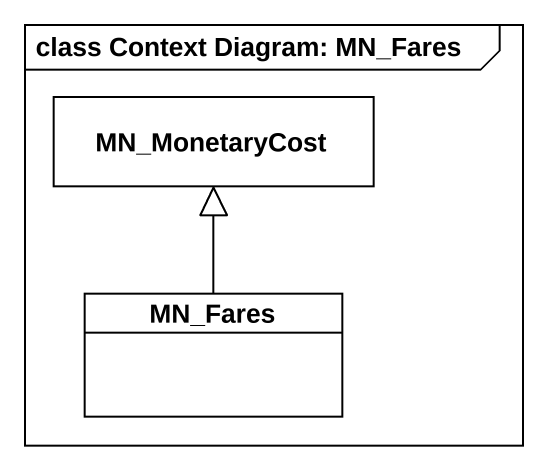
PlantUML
@startuml
mainframe class Context Diagram: MN_Fares
hide circle
hide empty members
class MN_MonetaryCost
class MN_Fares
MN_Fares -up-|> MN_MonetaryCost
@enduml
